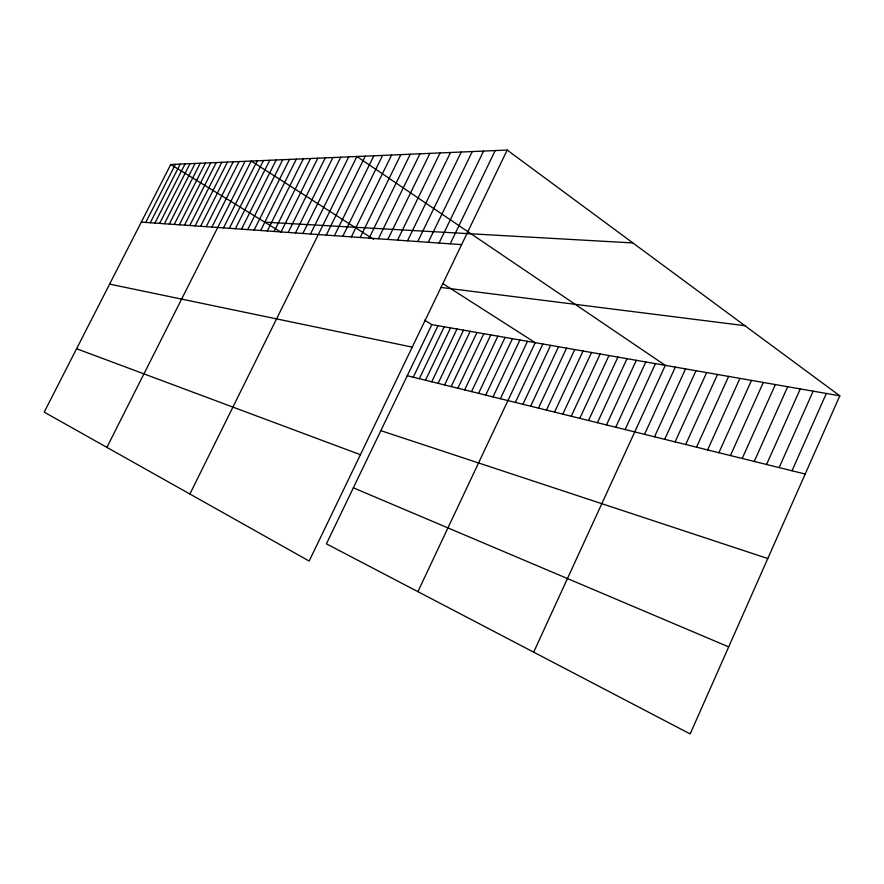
<?xml version="1.0" encoding="UTF-8"?>
<svg xmlns="http://www.w3.org/2000/svg" width="884" height="884" viewBox="0 0 884 884"><rect width="100%" height="100%" fill="white"/><g stroke="black" fill="none" stroke-linecap="round" stroke-linejoin="round"><path stroke-width="1.33" d="M792.02 470.774L826.33 393.457M839.8 395.811L690.161 733.941L326.406 543.837L431.845 324.627L839.8 395.811L507.184 150.059L170.734 164.512L44.2 412.132L309.168 561.064L507.184 150.059M779.147 467.592L813.158 391.159M754.251 461.448L787.688 386.717M766.561 464.487L800.285 388.916M730.427 455.558L763.301 382.463M742.206 458.464L775.356 384.573M707.598 449.923L739.93 378.385M718.891 452.707L751.488 380.407M685.708 444.508L717.51 374.473M696.537 447.182L728.604 376.407M664.702 439.326L695.995 370.716M675.1 441.889L706.648 372.573M644.535 434.342L675.321 367.114M654.525 436.807L685.553 368.893M625.143 429.547L655.453 363.644M533.671 652.16L665.287 365.357L356.915 156.512L189.894 494.023M606.49 424.939L636.325 360.307M615.728 427.226L645.795 361.965M579.793 418.342L608.954 355.534M588.523 420.508L617.916 357.092M597.418 422.707L627.032 358.683M562.81 414.154L591.54 352.495M571.23 416.231L600.17 353.998M538.455 408.132L566.556 348.13M546.434 410.11L574.733 349.567M554.544 412.11L583.064 351.014M522.93 404.297L550.621 345.357M530.632 406.198L558.522 346.738M500.399 398.728L527.494 341.323M417.9 591.65L535.229 342.672L442.862 283.609M515.361 402.43L542.853 343.998M478.576 393.347L505.096 337.412M485.725 395.104L512.433 338.694M493.007 396.905L519.903 339.997M457.846 388.22L483.802 333.699M464.641 389.899L490.786 334.914M471.548 391.601L497.88 336.152M431.746 381.777L456.995 329.014M438.11 383.347L463.536 330.163M444.586 384.949L470.178 331.323M451.16 386.573L476.94 332.494M413.248 377.203L437.989 325.699M419.314 378.706L444.221 326.793M425.48 380.219L450.564 327.898M439.083 243.045L483.581 151.065M450.199 243.818L495.217 150.567M407.524 240.824L450.52 152.49M417.756 241.542L461.249 152.026M428.276 242.282L472.266 151.551M387.833 239.442L429.878 153.374M397.546 240.128L440.066 152.943M369.136 238.127L410.275 154.225M378.374 238.779L419.955 153.805M342.793 236.271L382.628 155.407M351.357 236.879L391.623 155.02M360.142 237.498L400.828 154.623M326.262 235.111L365.28 156.159M334.428 235.685L373.855 155.783M295.455 232.945L332.925 157.54M302.892 233.464L340.738 157.208M310.505 234.006L348.727 156.866M274.106 231.442L310.494 158.512M281.068 231.94L317.809 158.192M288.184 232.437L325.279 157.871M247.741 229.597L282.769 159.706M254.128 230.039L289.488 159.407M260.647 230.503L296.339 159.12M267.3 230.967L303.345 158.811M229.365 228.304L263.454 160.534M235.365 228.724L269.764 160.258M241.487 229.155L276.195 159.982M206.204 226.669L239.078 161.573M211.906 227.077L245.078 161.319M106.898 447.37L251.2 161.054L373.623 239.332M223.486 227.884L257.266 160.8M179.33 224.79L210.79 162.789M184.502 225.144L216.237 162.557M189.762 225.519L221.785 162.325M195.132 225.895L227.431 162.081M200.613 226.282L233.199 161.827M159.617 223.398L190.027 163.684M164.402 223.74L195.077 163.474M169.286 224.083L200.215 163.253M174.258 224.425L205.453 163.021M145.761 222.425L175.43 164.313M150.291 222.746L180.203 164.104M154.91 223.066L185.076 163.905M264.758 222.171L632.889 242.934M141.296 222.116L461.614 244.625M441.061 287.455L744.892 325.688M109.616 284.118L412.231 347.136M407.27 375.722L805.18 474.023M380.849 430.663L767.787 558.533M76.599 348.727L360.407 454.707M353.357 487.813L728.681 646.889M170.734 164.512L280.615 231.895M424.486 320.118L431.845 324.627"/></g></svg>
